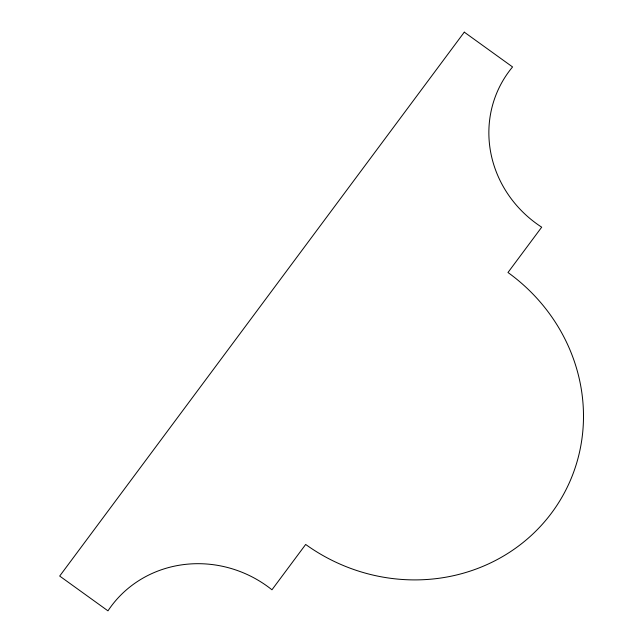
<?xml version="1.0" encoding="UTF-8"?>
<svg xmlns="http://www.w3.org/2000/svg" width="643" height="643" viewBox="0 0 643 643"><rect width="100%" height="100%" fill="white"/><g stroke="black" fill="none" stroke-linecap="round" stroke-linejoin="round"><path stroke-width="0.96" d="M464.286 32.15L59.686 576.056L107.968 610.85A113.289 107.309 28.1 0 1 271.957 589.784L305.674 544.46A178.714 169.278 28.1 0 0 551.67 512.857A178.714 169.278 28.1 0 0 507.978 272.503L541.695 227.18A113.289 107.309 28.1 0 1 512.567 66.944L464.286 32.15"/></g></svg>
